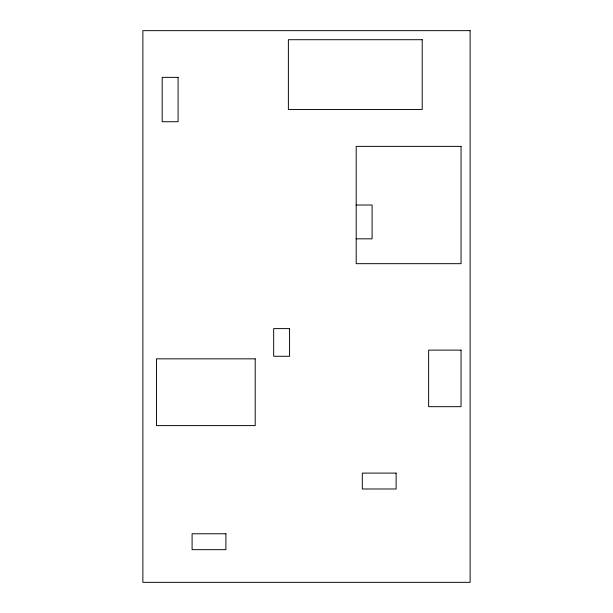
<?xml version="1.0" encoding="UTF-8"?>
<svg xmlns="http://www.w3.org/2000/svg" width="613" height="613" viewBox="0 0 613 613"><rect width="100%" height="100%" fill="white"/><g stroke="black" fill="none" stroke-linecap="round" stroke-linejoin="round"><path stroke-width="0.92" d="M356.199 205.026L372.091 205.026L372.091 238.832L356.199 238.832M470.125 30.65L142.875 30.65L142.875 582.35L470.125 582.35L470.125 30.65M422.204 39.707L288.378 39.707L288.378 109.528L422.204 109.528L422.204 39.707M178.077 77.368L162.184 77.368L162.184 121.734L178.077 121.734L178.077 77.368M461.053 146.377L356.199 146.377L356.199 263.674L461.053 263.674L461.053 146.377M289.566 328.606L273.674 328.606L273.674 356.276L289.566 356.276L289.566 328.606M461.053 350.123L428.633 350.123L428.633 406.68L461.053 406.68L461.053 350.123M255.207 358.835L156.484 358.835L156.484 425.606L255.207 425.606L255.207 358.835M396.121 473.098L362.306 473.098L362.306 488.99L396.121 488.99L396.121 473.098M225.898 533.77L192.091 533.77L192.091 549.662L225.898 549.662L225.898 533.77"/></g></svg>
